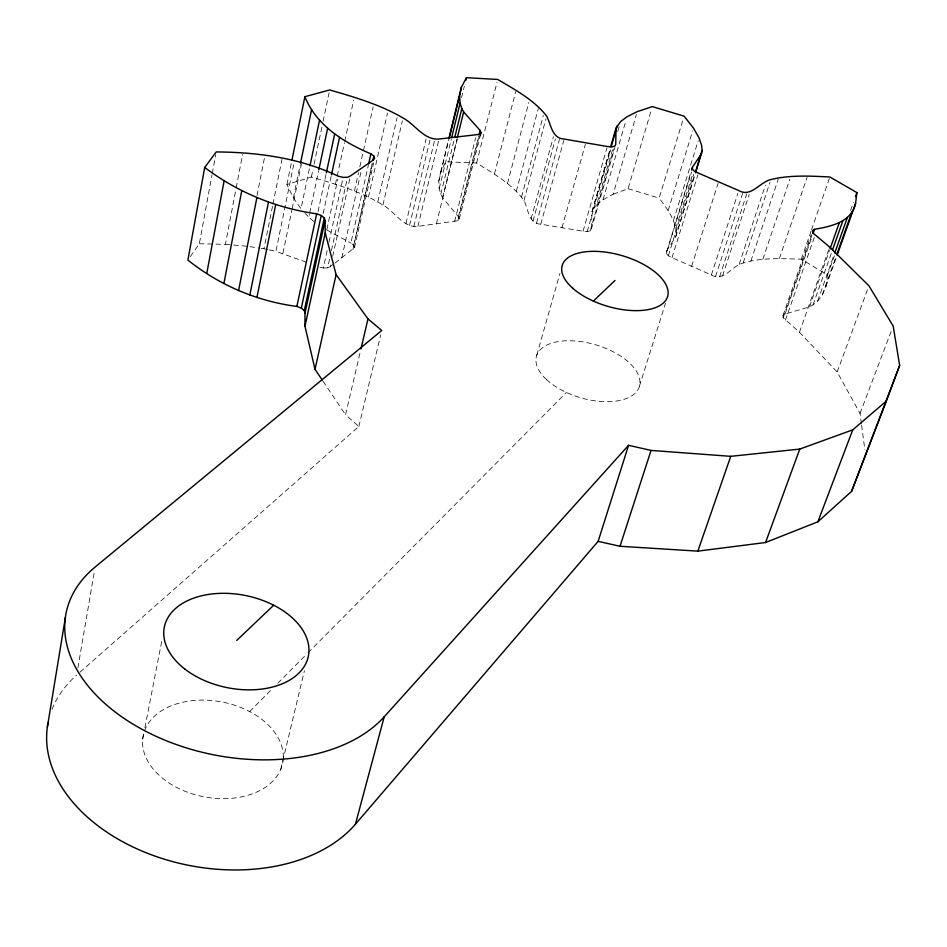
<?xml version="1.0" encoding="UTF-8"?>
<svg xmlns="http://www.w3.org/2000/svg" width="947" height="947" viewBox="0 0 947 947"><rect width="100%" height="100%" fill="white"/><g stroke="black" fill="none" stroke-linecap="round" stroke-linejoin="round"><path stroke-width="0.71" stroke-dasharray="4.74 3.55" d="M861.379 423.64L860.03 413.448L837.172 371.97L799.457 332.279L783.122 317.707L782.991 315.458L785.039 314.037L809.484 306.864L812.988 304.922L817.628 301.099L822.327 294.99L825.997 286.349L827.548 275.032L801.304 259.17C780.636 258.649 758.938 257.099 739.169 264.391C730.693 269.007 722.135 281.366 711.386 274.938L672.015 257.691L668.357 255.761L666.286 253.429L691.156 171.407M309.373 168.755L300.992 208.766L293.357 197.899L286.953 184.499L311.374 177.042C335.948 184.144 360.961 191.566 382.919 205.037C394.591 211.288 402.984 227.978 417.923 226.357L457.886 220.746L459.259 218.958L458.395 216.685L442.557 197.651L440.805 194.182L439.183 188.536L438.804 180.995L440.686 171.928L445.812 161.783L476.59 163.026C493.588 173.609 512.007 183.931 523.987 200.468C528.272 208.896 528.438 223.741 540.82 224.179L583.068 231.234L587.187 231.624L590.23 230.819L591.378 229.056L591.958 211.927L609.892 149.484M77.903 667.895L94.629 569.916M666.345 251.346L675.684 236.786L694.672 174.497M190.335 256.59L199.344 243.734L212.01 174.887M212.27 173.455L215.703 154.811M199.344 243.734L225.41 244.338L235.933 189.222M236.217 187.778L242.586 154.42M142.666 739.24L143.79 733.452M144.915 727.651L162.115 639.296M257.016 195.638L264.426 158.042M261.135 248.351L263.953 248.777L272.677 205.499M272.961 204.055L281.981 159.321M286.953 184.499L291.664 161.464M306.343 262.212L275.92 251.322L294.233 161.973M293.357 197.899L300.235 164.612M282.952 253.263L291.901 210.056M292.197 208.612L301.442 163.949M311.374 177.042L312.877 169.904M314.073 164.198L321.885 127.087M323.081 121.37L329.083 92.83M313.658 221.397L308.793 217.194L309.397 214.33M309.705 212.897L318.5 171.348M318.05 211.607L326.04 174.295M323.14 213.549L331.178 176.213M335.439 184.168L344.424 142.819M344.732 141.399L353.705 100.051M326.857 229.505L337.819 179.125M319.873 267.22L323.329 268.037L327.425 249.321M329 242.136L342.85 178.805M323.329 268.037L327.638 267.835L329.852 257.773M331.426 250.588L347.241 178.699M327.638 267.835L330.491 266.415L331.438 262.106M332.705 256.365L349.81 178.805M354.427 191.034L358.546 172.508M359.813 166.802L373.142 106.952M341.772 257.951L361.209 170.862M335.001 263.029L354.474 247.723L353.74 245.309L350.863 243.024L368.324 165.346M353.74 245.309L372.254 163.275M352.876 249.629L372.396 163.097M354.474 247.723L373.686 162.73M368.442 197.106L387.512 113.013M377.794 201.912L397.101 117.771M382.919 205.037L402.368 120.849M79.998 672.181L358.842 426.505L345.548 414.75L360.618 350.378M405.943 223.504L426.091 138.949M358.842 426.505L380.741 334.776M409.506 225.457L430.092 139.458M280.762 769.378L304.437 670.689M413.886 226.511L434.578 140.535M417.923 226.357L438.686 140.452M440.686 171.928L448.393 140.381M438.804 180.995L448.842 139.896M439.183 188.536L451.399 138.984M461.52 97.659L464.314 86.26M440.805 194.182L454.122 139.978M442.557 197.651L456.975 139.091M436.378 223.942L457.448 138.451M454.631 221.539L475.643 137.871M458.395 216.685L478.697 136.108M457.886 220.746L479.312 135.741M459.259 218.958L480.33 135.48M476.59 163.026L497.033 82.271M494.405 174.011L515.701 91.67M507.474 183.564L528.793 102.454M516.304 191.318L538.275 108.609M521.537 197.012L543.318 115.57M523.987 200.468L545.886 118.872M531.101 218.97L553.427 136.723M532.995 221.243L555.392 138.937M536.547 223.161L559.44 139.41M540.82 224.179L563.796 140.464M561.973 227.706L585.388 144.204M536.76 355.267L559.997 273.257M583.068 231.234L606.92 147.933M591.958 211.927L610.353 149.614M587.187 231.624L610.72 149.78M593.248 209.121L596.634 204.919L612.508 149.815M617.799 131.455L619.421 125.797M590.23 230.819L613.798 149.07M591.378 229.056L614.934 147.389M596.634 204.919L603.014 199.77L625.813 120.979M603.014 199.77L613.159 194.218L636.431 114.421M613.159 194.218L628.086 188.713L651.477 109.438M676.217 233.743C675.921 220.059 666.984 208.612 659.159 198.136L683.225 118.991M668.168 210.518L692.636 130.946M673.435 220.651L698.188 140.736M666.286 253.429L691.57 172.011M675.803 228.393L692.873 173.526M668.357 255.761L693.725 174.272M675.684 236.786L695.181 174.26M672.015 257.691L697.927 174.781M639.426 386.175L665.516 303.229M691.653 266.296L718.075 183.363M711.386 274.938L737.867 193.377M715.553 276.417L742.59 193.472M719.637 276.784L746.745 193.886M722.537 275.92L749.219 194.514M739.169 264.391L765.436 185.115M743.217 262.864L769.982 182.309M750.912 260.981L778.221 179.255M762.82 259.336L789.822 179.255M779.357 258.531L807.069 177.409M801.304 259.17L810.999 231.317M811.472 229.92L829.394 178.391M782.991 315.458L811.058 234.809M783.122 317.707L812.206 234.181M785.039 314.037L812.147 236.241M785.406 320.181L814.586 236.596M799.457 332.279L828.661 249.807M809.484 306.864L829.501 250.387M812.988 304.922L831.549 252.671M817.628 301.099L834.224 254.471M827.548 275.032L834.39 255.797M850.548 210.471L853.484 202.232M822.327 294.99L835.704 257.501M825.997 286.349L836.355 257.335M837.172 371.97L868.423 287.166M860.03 413.448L891.624 330.172M249.665 711.588L272.582 688.505M277.791 683.249L306.97 653.856M308.012 652.803L566.401 392.472M330.491 266.415L333.877 263.87M225.41 244.338L247.06 246.244M249.866 246.658L259.727 248.15M263.953 248.777L267.942 249.629M269.268 249.913L275.92 251.322M628.086 188.713L659.159 198.136M326.703 229.92L350.863 243.024M304.887 212.98L308.793 217.194M323.045 381.262L345.548 414.75M861.581 425.096L864.86 449.849M52.014 709.35A166.116 112.942 11 0 1 76.671 675.104M283.26 758.464A71.084 48.261 11 0 1 204.41 796.889A71.084 48.261 11 0 1 144.015 732.339M144.465 730.989A71.084 48.261 11 0 1 221.456 701.869A71.084 48.261 11 0 1 283.307 757.067M546.383 379.427A53.624 27.534 16.5 0 0 635.78 392.567A53.624 27.534 16.5 0 0 581.624 341.689A53.624 27.534 16.5 0 0 546.383 379.427"/><path stroke-width="1.42" d="M322.24 380.067L315.008 369.306L304.97 326.206L304.993 313.232L325.07 220.485L324.324 217.905L321.246 215.466L316.665 213.809C276.015 208.162 237.413 192.205 204.706 167.453L216.236 151.934C258.069 152.218 300.317 158.054 338.446 176.249L343.157 177.373L347.561 177.255L350.449 175.941L373.047 160.209L374.657 158.409L373.876 156.077L370.904 153.84C343.714 142.405 316.251 125.383 304.898 96.677L329.686 89.965C354.817 97.198 380.339 104.679 403.031 117.996C415.023 124.235 423.96 140.357 439.029 139.02L479.667 134.332L481.04 132.651L480.117 130.449L463.663 111.959L461.828 108.609L460.088 103.176L459.579 95.955L461.355 87.313L466.409 77.701L497.743 79.441C515.132 89.835 533.93 99.814 546.632 116.055C551.036 124.459 552.018 138.653 564.187 139.043L607.323 146.525L611.525 146.963L614.603 146.24L615.739 144.571L616.012 128.188L620.64 121.559L627.032 116.753L637.248 111.628L652.317 106.609L684.089 116.161L693.5 128.153L699.064 137.931L701.62 145.388L702.153 150.514L695.607 172.863M701.668 153.414L692.458 167.205L692.446 169.205L694.601 171.466L738.778 190.572C751.137 197.745 759.778 182.049 770.905 179.539C790.189 174.864 810.241 175.988 829.88 176.994L856.905 192.62L855.591 203.451L837.337 254.577M47.35 727.166L65.402 617.373M204.706 167.453L187.885 260.105C219.562 285.248 256.696 301.146 296.861 306.426L301.324 308.083L304.295 310.569L304.993 313.232M206.754 273.505L224.167 180.64M223.894 283.532L241.793 190.56M238.561 290.658L256.886 197.663M249.819 295.18L268.439 202.196M256.909 297.5L275.719 204.552M291.96 160.019L304.898 96.677M300.53 163.168L311.599 109.615M309.965 165.891L319.541 120.162M318.808 169.915L327.615 128.366M296.861 306.426L316.665 213.809M326.348 172.863L334.646 134.131M301.324 308.083L321.246 215.466M331.486 174.781L339.535 137.457M304.295 310.569L324.324 217.905M304.97 326.206L325.235 232.95L325.07 220.485M315.008 369.306L336.102 274.606L325.235 232.95M368.643 163.914L370.904 153.84M372.905 160.398L373.876 156.077M360.949 348.958L367.981 318.914L336.102 274.606M448.748 138.937L461.355 87.313M449.186 138.475L459.579 95.955M451.731 137.327L460.088 103.176M465.711 80.554L466.409 77.701M454.82 137.126L461.828 108.609M457.33 137.67L463.663 111.959M479.052 134.687L480.117 130.449M480.33 135.48L481.04 132.651M48.037 722.987A166.116 112.942 11 0 0 160.055 857.828A166.116 112.942 11 0 0 355.433 824.21L384.21 716.796L628.559 445.303L651.039 450.417L730.741 456.336L799.765 449.079L852.726 429.867L886.392 401.031L899.65 365.424L893.175 326.076L868.932 285.805L829.643 247.06L812.692 232.796L812.502 230.63L814.562 229.304C830.732 226.451 851.329 222.356 855.591 203.451M610.708 146.643L616.012 128.188M611.573 145.364L617.278 125.537M691.594 170.01L692.458 167.205M695.56 171.679L702.153 150.514M355.433 824.21L598.137 541.353L628.559 445.303M598.137 541.353L620.013 546.277L651.039 450.417M620.013 546.277L697.844 551.13L730.741 456.336M813.106 233.471L814.562 229.304M829.986 249.014L839.267 222.841M832.52 249.913L842.783 221.042M834.709 253.098L847.411 217.443M855.437 196.739L856.905 192.62M836.698 254.719L852.063 211.666M697.844 551.13L765.567 542.513L799.765 449.079M765.567 542.513L817.888 521.785L851.578 491.363L899.65 365.424M817.888 521.785L852.726 429.867M851.578 491.363L886.392 401.031M236.75 640.409L273.695 605.24M593.343 301.075L614.994 280.466M367.981 318.914L381.759 330.467L95.126 567.04A171.715 109.935 11.4 0 0 145.933 731.38A171.715 109.935 11.4 0 0 384.21 716.796M572.698 288.196A54.973 26.362 16.4 0 0 664.143 302.294A54.973 26.362 16.4 0 0 607.891 252.47A54.973 26.362 16.4 0 0 572.698 288.196M185.044 669.198A73.475 46.971 11.4 0 0 306.497 662.107A73.475 46.971 11.4 0 0 217.467 593.485A73.475 46.971 11.4 0 0 185.044 669.198"/></g></svg>
